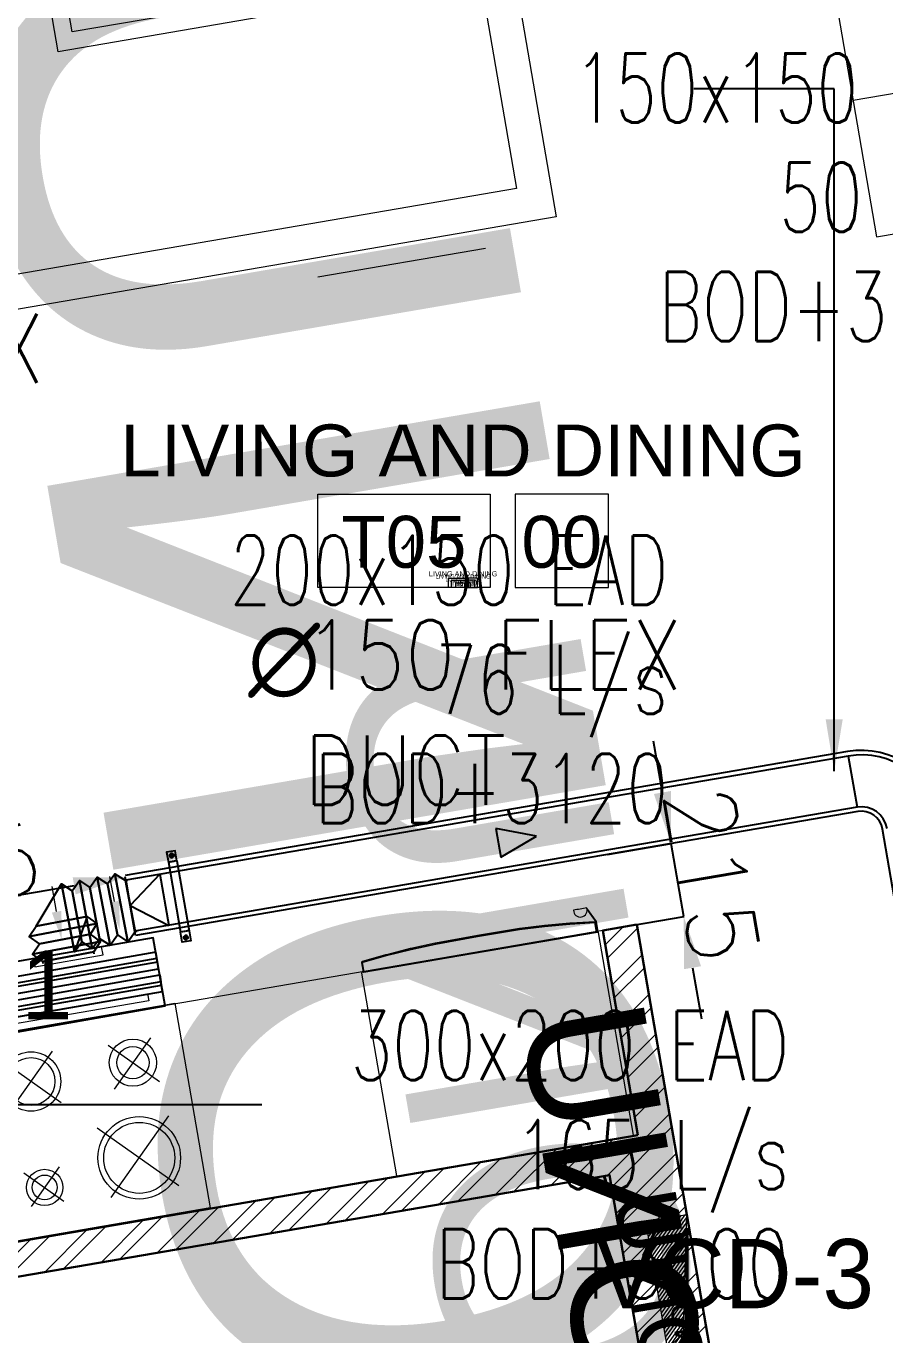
# Model space of a CAD drawing. Header units: millimetres. Extents: x -9226 to 166212, y -13 to 97274.
# Drawn here: x 20871 to 23351, y 23976 to 27758 of the extents above; entities that cross this region are included whole.
import ezdxf
from ezdxf.enums import TextEntityAlignment as Align

# ---------------------------------------------------------------- set-up
doc = ezdxf.new("R2010")
doc.units = ezdxf.units.MM
doc.linetypes.add('23491-GN-XR-PLOT LIMIT$0$DASHED', pattern=[0.75, 0.5, -0.25])
doc.linetypes.add('HIDDEN', pattern=[9.525, 6.35, -3.175])
doc.layers.get('0').update_dxf_attribs({"color": 8})
doc.layers.get('Defpoints').update_dxf_attribs({"color": 8})
for name, color, linetype in [('-EAD', 30, 'Continuous'), ('-TEXT', 7, 'Continuous'), ('0-AC TEXT', 7, 'Continuous'), ('1.INS', 8, 'Continuous'), ('1.support 2', 7, 'Continuous'), ('23491-GN-XR-PLOT LIMIT$0$ARCADE', 8, 'Continuous'), ('23491-GN-XR-PLOT LIMIT$0$PODIUM', 8, 'Continuous'), ('23491-GN-XR-PLOT LIMIT$0$RETAIL', 8, 'Continuous'), ('23491-XR-AR-2ND FLOOR PLAN$0$23491-XR-AR-2ND FLOOR PLAN$0$23491-XR-AR-TYP-FLOOR$0$A-ELC-DP', 8, 'Continuous'), ('23491-XR-AR-2ND FLOOR PLAN$0$23491-XR-AR-2ND FLOOR PLAN$0$23491-XR-AR-TYP-FLOOR$0$A-ELC-DP @ 100', 8, 'Continuous'), ('23491-XR-AR-2ND FLOOR PLAN$0$23491-XR-AR-2ND FLOOR PLAN$0$23491-XR-AR-TYP-FLOOR$0$A-ELC-DP @ 1000', 8, 'Continuous'), ('23491-XR-AR-2ND FLOOR PLAN$0$23491-XR-AR-2ND FLOOR PLAN$0$23491-XR-AR-TYP-FLOOR$0$A-ELC-DP @ 2000', 8, 'Continuous'), ('23491-XR-AR-2ND FLOOR PLAN$0$23491-XR-AR-2ND FLOOR PLAN$0$23491-XR-AR-TYP-FLOOR$0$A-ELC-DP @ 250', 8, 'Continuous'), ('23491-XR-AR-2ND FLOOR PLAN$0$23491-XR-AR-2ND FLOOR PLAN$0$23491-XR-AR-TYP-FLOOR$0$A-ELC-DP @ 500', 8, 'Continuous'), ('EAD', 30, 'Continuous'), ('ETA-AC-SUPPORT', 25, 'Continuous'), ('HVAC-VOL-SPD-S01-M-01-0400 R-01$0$HVAC-VOL-SPD-S01-M-01-0400 R-01$0$000-VL-M-SAD ATD', 3, 'Continuous'), ('HVAC-VOL-SPD-S01-M-01-0400 R-01$0$HVAC-VOL-SPD-S01-M-01-0400 R-01$0$SLOTTED DIFFUSER', 171, 'Continuous'), ('VCD SHE', 7, 'Continuous')]:
    doc.layers.add(name, color=color, linetype=linetype)
for name, color, linetype, lineweight in [('1.XREF', 8, 'Continuous', 9), ('23491-XR-AR-2ND FLOOR PLAN$0$23491-XR-AR-2ND FLOOR PLAN$0$23491-XR-AR-TYP-FLOOR$0$A-EQUP-KITN-PLAN', 8, 'Continuous', 9), ('23491-XR-AR-2ND FLOOR PLAN$0$23491-XR-AR-2ND FLOOR PLAN$0$23491-XR-AR-TYP-FLOOR$0$A-FURN-FREE-PLAN', 8, 'Continuous', 5), ('23491-XR-AR-2ND FLOOR PLAN$0$23491-XR-AR-2ND FLOOR PLAN$0$23491-XR-AR-TYP-FLOOR$0$A-Glaz-Sill', 8, 'Continuous', 5), ('23491-XR-AR-2ND FLOOR PLAN$0$23491-XR-AR-2ND FLOOR PLAN$0$23491-XR-AR-TYP-FLOOR$0$A-WALL-PATT', 8, 'Continuous', 5), ('23491-XR-AR-2ND FLOOR PLAN$0$23491-XR-AR-2ND FLOOR PLAN$0$A-WALL', 8, 'Continuous', 30), ('23491-XR-AR-2ND FLOOR PLAN$0$23491-XR-AR-TYP FLOOR 3RD TO 18TH$0$A-FLOR-IDEN', 8, 'Continuous', 9), ('23491-XR-AR-2ND FLOOR PLAN$0$23491-XR-AR-TYP FLOOR 3RD TO 18TH$0$A-FLOR-IDEN @ 10', 8, 'Continuous', 9), ('23491-XR-AR-2ND FLOOR PLAN$0$23491-XR-AR-TYP FLOOR 3RD TO 18TH$0$A-FLOR-IDEN @ 100', 8, 'Continuous', 9), ('23491-XR-AR-2ND FLOOR PLAN$0$23491-XR-AR-TYP FLOOR 3RD TO 18TH$0$A-FLOR-IDEN @ 5', 8, 'Continuous', 9), ('23491-XR-AR-2ND FLOOR PLAN$0$23491-XR-AR-TYP FLOOR 3RD TO 18TH$0$A-FLOR-IDEN @ 8', 8, 'Continuous', 9), ('23491-XR-AR-2ND FLOOR PLAN$0$A-ANNO-DIMS', 8, 'Continuous', 5), ('23491-XR-AR-2ND FLOOR PLAN$0$A-WALL-CAVI', 8, 'Continuous', 15), ('A-ANNO-DIMS', 8, 'Continuous', 9), ('DLI', 7, 'Continuous', 5), ('HVAC-VOL-SPD-S01-M-01-0400 R-01$0$HVAC-VOL-SPD-S01-M-01-0400 R-01$0$000-VL-M-FLEXIBLE', 251, 'Continuous', 15), ('HVAC-VOL-SPD-S01-M-01-0400 R-01$0$HVAC-VOL-SPD-S01-M-01-0400 R-01$0$000-VL-M-RAD ATD', 150, 'Continuous', 20)]:
    doc.layers.add(name, color=color, linetype=linetype, lineweight=lineweight)
doc.styles.add('23491-XR-AR-2ND FLOOR PLAN$0$23491-XR-AR-2ND FLOOR PLAN$0$23491-XR-AR-TYP-FLOOR$0$SDC-TEXT-ARB', font='sdc-arb.shx')
doc.styles.add('23491-XR-AR-2ND FLOOR PLAN$0$23491-XR-AR-2ND FLOOR PLAN$0$SDC-TEXT_4_2', font='arial.ttf')
doc.styles.add('JSE', font='romans.shx', dxfattribs={"width": 0.85})
doc.styles.add('ROMANS', font='isocp.shx', dxfattribs={"width": 0.8})
doc.styles.add('ROMANS100', font='romans.shx', dxfattribs={"width": 0.7, "height": 100})
doc.styles.add('SDC-TEXT-ARB', font='sdc-arb.shx', dxfattribs={"height": 0.5})
doc.styles.get("Standard").update_dxf_attribs({"font": 'romans.shx', "height": 200})
doc.dimstyles.new('ISO-25', dxfattribs={"dimtxt": 200, "dimasz": 150, "dimexe": 1.25, "dimexo": 0.625, "dimgap": 1, "dimtad": 1, "dimtoh": 1, "dimdec": 0, "dimrnd": 5, "dimtxsty": 'Standard', "dimcen": 2.5, "dimclrd": 256, "dimclre": 256, "dimclrt": 7, "dimadec": 0, "dimazin": 0, "dimtfac": 1, "dimtdec": 0, "dimtix": 1, "dimtmove": 2, "dimatfit": 3, "dimfxl": 1, "dimarcsym": 1})
doc.dimstyles.new('JSE', dxfattribs={"dimtxt": 50, "dimasz": 150, "dimexe": 0.18, "dimexo": 0.0625, "dimgap": 50, "dimtad": 0, "dimdec": 0, "dimrnd": 5, "dimzin": 0, "dimdsep": 46, "dimtxsty": 'ROMANS', "dimcen": 0.09, "dimclrd": 7, "dimclre": 7, "dimclrt": 7, "dimadec": 0, "dimazin": 0, "dimtfac": 1, "dimtdec": 0, "dimtofl": 0, "dimtmove": 0, "dimatfit": 3, "dimfxl": 1, "dimtolj": 1, "dimtzin": 0, "dimarcsym": 1})

# ---------------------------------------------------------------- blocks, each defined once
blk = doc.blocks.new('23491-GN-XR-PLOT LIMIT')
at = {"layer": '23491-GN-XR-PLOT LIMIT$0$ARCADE', "color": 8}
blk.add_lwpolyline([(48271.7, 23525.6, 0.000496), (5000, 16088.4), (5000, 11014.2, -0.000526), (50902.2, 18902.5), (55000, 23715.1), (55000, 82243.6), (50763.6, 86480), (9264.6, 86480), (5000, 82215.4), (5000, 81480), (48692.6, 81480), (50500, 80172.6), (50500, 25555.4)], format="xyb", close=True, dxfattribs=at)
at = {"layer": '23491-GN-XR-PLOT LIMIT$0$PODIUM', "color": 8, "linetype": '23491-GN-XR-PLOT LIMIT$0$DASHED', "ltscale": 15, "flags": 128}
blk.add_lwpolyline([(5000, 82215.4), (5000, 11014.2, -0.000526), (50902.2, 18902.5), (55000, 23715.1), (55000, 82243.6), (50763.6, 86480), (9264.6, 86480)], format="xyb", close=True, dxfattribs=at)
blk.add_lwpolyline([(5000, 82215.4), (5000, 11014.2, -0.000526), (50902.2, 18902.5), (55000, 23715.1), (55000, 82243.6), (50763.6, 86480), (9264.6, 86480)], format="xyb", close=True, dxfattribs=at)
at = {"layer": '23491-GN-XR-PLOT LIMIT$0$RETAIL', "color": 8}
blk.add_lwpolyline([(48271.7, 23525.6), (50500, 25555.4), (50500, 80172.6), (48692.6, 81480), (5000, 81480), (5000, 71480), (40000, 71480), (40000, 32256.2, 0.000401), (5000, 26236.7), (5000, 16088.4, -0.000496)], format="xyb", close=True, dxfattribs=at)
blk = doc.blocks.new('23491-XR-AR-2ND FLOOR PLAN$0$23491-XR-AR-2ND FLOOR PLAN$0$23491-XR-AR-TYP-FLOOR$0$A$C8f4ac25b')
at = {"color": 8, "linetype": 'Continuous', "lineweight": 0}
for p, q in [((2.6166, -0.0004), (0.2119, 0)), ((0.7402, -0.0815), (0.2119, -0.0817)), ((2.6144, -0.0821), (0.7402, -0.0815)), ((0.7522, -0.0815), (0.7525, -1.6066)), ((1.3522, -0.082), (1.3525, -0.7679)), ((1.3522, -0.082), (1.3525, -0.7679)), ((2.0185, -0.0833), (2.0188, -0.7692)), ((2.0185, -0.0833), (2.0188, -0.7692)), ((2.0185, -0.0833), (2.0188, -0.7692)), ((2.0185, -0.0833), (2.0188, -0.7692)), ((2.0185, -0.0849), (2.0188, -0.7708)), ((2.0185, -0.0849), (2.0188, -0.7708)), ((2.0185, -0.0849), (2.0188, -0.7708)), ((2.0185, -0.0849), (2.0188, -0.7708)), ((2.6685, -0.1349), (2.6688, -0.7688)), ((2.7491, -0.741), (2.7488, -0.1335)), ((0.7522, -0.1835), (2.6686, -0.1827)), ((0.0001, -1.3462), (0, -0.2135)), ((0.0804, -1.3462), (0.0803, -0.2134)), ((0.2557, -0.8022), (0.792, -0.802)), ((1.3189, -0.8017), (0.792, -0.802)), ((1.9927, -0.8022), (1.3863, -0.8017)), ((1.985, -0.8031), (1.985, -0.8031)), ((1.985, -0.8031), (1.985, -0.8031)), ((2.0527, -0.803), (2.635, -0.8026)), ((0.0332, -1.6069), (0.0331, -1.3857)), ((0.6209, -1.7383), (0.1649, -1.7385))]:
    blk.add_line(p, q, dxfattribs=at)
at = {"color": 8, "lineweight": 0}
for p, q in [((0.0862, -1.2874), (0.0863, -0.4758)), ((0.2202, -1.2874), (0.2204, -0.4758)), ((0.2554, -1.2528), (0.2556, -0.5123))]:
    blk.add_line(p, q, dxfattribs=at)
at = {"color": 8, "lineweight": 0, "ltscale": 0.1, "elevation": 0}
for points in [[(0.2276, -1.7385), (0.2276, -2.4902), (2.916, -2.4905), (2.9163, -0.6295)], [(2.9154, -0.6295), (2.749, -0.6295)], [(0.3276, -1.7384), (0.3276, -2.3902), (2.8159, -2.3906), (2.8165, -0.7295)], [(2.8154, -0.7295), (2.7491, -0.7295)]]:
    blk.add_lwpolyline(points, dxfattribs=at)
for points in [[(2.2029, -1.1527), (1.0746, -1.1527), (1.0747, -1.8138), (2.203, -1.8138)], [(2.153, -1.2028), (1.1247, -1.2027), (1.1247, -1.7637), (2.153, -1.7638)]]:
    blk.add_lwpolyline(points, close=True, dxfattribs=at)
at = {"color": 8, "linetype": 'Continuous', "lineweight": 0}
for centre, radius, start, end in [((0.2143, -0.2143), 0.2143, 90.7685, 179.7263), ((2.6167, -0.1326), 0.1322, 359.4878, 91.3444), ((0.212, -0.2133), 0.1316, 90.0316, 180.0316), ((2.6166, -0.134), 0.0519, 359.0064, 92.5072), ((2.7089, -0.7411), 0.0402, 180.0311, 0.0316), ((1.3186, -0.7679), 0.0339, 270.0316, 0.0316), ((1.3863, -0.7678), 0.0339, 180.0316, 270.0316), ((1.985, -0.7692), 0.0339, 270.0316, 0.0316), ((1.985, -0.7692), 0.0339, 270.0316, 0.0316), ((2.0527, -0.7692), 0.0339, 180.0316, 270.0316), ((2.0527, -0.7692), 0.0339, 180.0316, 270.0316), ((2.635, -0.7688), 0.0339, 270.0316, 0.0316), ((0.0403, -1.3462), 0.0402, 180.0316, 0.0316), ((0.1648, -1.6068), 0.1316, 180.0316, 270.0316), ((0.6208, -1.6067), 0.1316, 270.0316, 0.0316)]:
    blk.add_arc(centre, radius, start, end, dxfattribs=at)
at = {"color": 8, "lineweight": 0}
for centre, radius, start, end in [((0.1534, -0.4758), 0.067, 0.0316, 180.0316), ((0.1541, -0.5123), 0.1016, 0.0316, 75.674), ((0.1539, -1.2529), 0.1016, 270.0316, 0.0316), ((0.1532, -1.2874), 0.067, 180.0316, 0.0316)]:
    blk.add_arc(centre, radius, start, end, dxfattribs=at)
blk = doc.blocks.new('23491-XR-AR-2ND FLOOR PLAN$0$23491-XR-AR-2ND FLOOR PLAN$0$23491-XR-AR-TYP-FLOOR$0$TV')
at = {"color": 8}
for p, q in [((0.0731, 0.5064), (0.0731, -0.5064)), ((0.1075, 0.5168), (0.0835, 0.5168)), ((0.1179, -0.5064), (0.1179, 0.5064)), ((0.1075, -0.5168), (0.0835, -0.5168))]:
    blk.add_line(p, q, dxfattribs=at)
for points in [[(0.0731, 0.125), (0.049, 0.125, 0.414214), (0.019, 0.095), (0.019, -0.095, 0.414214), (0.049, -0.125), (0.0731, -0.125)], [(0.1142, -0.125, 0.414214), (0.1442, -0.095), (0.1442, 0.095, 0.414214), (0.1142, 0.125)]]:
    blk.add_lwpolyline(points, format="xyb", dxfattribs=at)
for centre, start, end in [((0.0835, 0.5064), 89.9999, 179.9999), ((0.1075, 0.5064), 0.0001, 90.0001), ((0.0835, -0.5064), 180.0001, 270.0001), ((0.1075, -0.5064), 269.9999, 359.9999)]:
    blk.add_arc(centre, 0.0104, start, end, dxfattribs=at)
blk = doc.blocks.new('23491-XR-AR-2ND FLOOR PLAN$0$23491-XR-AR-2ND FLOOR PLAN$0$23491-XR-AR-TYP-FLOOR$0$TV&stand')
at = {"color": 8}
for p, q in [((0, 0.6), (-0.3, 0.6)), ((0, 0.6), (-0.3, 0.6)), ((0, -0.6), (-0.3, -0.6))]:
    blk.add_line(p, q, dxfattribs=at)
blk.add_lwpolyline([(-0.3, -1), (0, -1), (0, 1), (-0.3, 1)], close=True, dxfattribs=at)
at = {"color": 8, "rotation": 180}
blk.add_blockref('23491-XR-AR-2ND FLOOR PLAN$0$23491-XR-AR-2ND FLOOR PLAN$0$23491-XR-AR-TYP-FLOOR$0$TV', (0, 0), dxfattribs=at)
blk = doc.blocks.new('*U531')
at = {"color": 8, "linetype": 'ByBlock'}
for points in [[(1.3, 0), (-7, 0), (-7, 4.5), (1.3, 4.5)], [(2.5, 0), (7, 0), (7, 4.5), (2.5, 4.5)]]:
    blk.add_lwpolyline(points, close=True, dxfattribs=at)
at = {"color": 8, "linetype": 'ByBlock', "style": '23491-XR-AR-2ND FLOOR PLAN$0$23491-XR-AR-2ND FLOOR PLAN$0$SDC-TEXT_4_2'}
for tag, p in [('ROOM-NAME-2', (0, 9.95)), ('ROOM-NAME-1', (0, 6.6)), ('ROOM-NO.', (-2.85, 2.2)), ('ROOM-FINISH', (4.75, 2.2))]:
    blk.add_attdef(tag, text='', height=2.5, dxfattribs=at).set_placement(p, align=Align.MIDDLE_CENTER)
blk = doc.blocks.new('*U838')
at = {"layer": '23491-XR-AR-2ND FLOOR PLAN$0$23491-XR-AR-TYP FLOOR 3RD TO 18TH$0$A-FLOR-IDEN @ 10', "color": 8}
ref = blk.add_blockref('*U531', (22132.7, 26135.7), dxfattribs=dict(at, xscale=5.999999999999999, yscale=5.999999999999999, zscale=5.999999999999999))
ref.add_attrib('ROOM-NO.', 'T05', dxfattribs={"layer": '0', "color": 0, "linetype": 'ByBlock', "height": 15, "style": '23491-XR-AR-2ND FLOOR PLAN$0$23491-XR-AR-2ND FLOOR PLAN$0$SDC-TEXT_4_2'}).set_placement((22115.6, 26148.9), align=Align.MIDDLE_CENTER)
ref.add_attrib('ROOM-FINISH', '00', dxfattribs={"layer": '0', "color": 0, "linetype": 'ByBlock', "height": 15, "style": '23491-XR-AR-2ND FLOOR PLAN$0$23491-XR-AR-2ND FLOOR PLAN$0$SDC-TEXT_4_2'}).set_placement((22161.2, 26148.9), align=Align.MIDDLE_CENTER)
ref.add_attrib('ROOM-NAME-1', 'LIVING AND DINING', dxfattribs={"layer": '0', "color": 0, "linetype": 'ByBlock', "height": 15, "style": '23491-XR-AR-2ND FLOOR PLAN$0$23491-XR-AR-2ND FLOOR PLAN$0$SDC-TEXT_4_2'}).set_placement((22132.7, 26175.3), align=Align.MIDDLE_CENTER)
at = {"layer": '23491-XR-AR-2ND FLOOR PLAN$0$23491-XR-AR-TYP FLOOR 3RD TO 18TH$0$A-FLOR-IDEN @ 100', "color": 8}
ref = blk.add_blockref('*U531', (22132.7, 26135.7), dxfattribs=dict(at, xscale=60, yscale=60, zscale=60))
ref.add_attrib('ROOM-NO.', 'T05', dxfattribs={"layer": '0', "color": 0, "linetype": 'ByBlock', "height": 150, "style": '23491-XR-AR-2ND FLOOR PLAN$0$23491-XR-AR-2ND FLOOR PLAN$0$SDC-TEXT_4_2'}).set_placement((21961.7, 26267.7), align=Align.MIDDLE_CENTER)
ref.add_attrib('ROOM-FINISH', '00', dxfattribs={"layer": '0', "color": 0, "linetype": 'ByBlock', "height": 150, "style": '23491-XR-AR-2ND FLOOR PLAN$0$23491-XR-AR-2ND FLOOR PLAN$0$SDC-TEXT_4_2'}).set_placement((22417.7, 26267.7), align=Align.MIDDLE_CENTER)
ref.add_attrib('ROOM-NAME-1', 'LIVING AND DINING', dxfattribs={"layer": '0', "color": 0, "linetype": 'ByBlock', "height": 150, "style": '23491-XR-AR-2ND FLOOR PLAN$0$23491-XR-AR-2ND FLOOR PLAN$0$SDC-TEXT_4_2'}).set_placement((22132.7, 26531.7), align=Align.MIDDLE_CENTER)
at = {"layer": '23491-XR-AR-2ND FLOOR PLAN$0$23491-XR-AR-TYP FLOOR 3RD TO 18TH$0$A-FLOR-IDEN @ 5', "color": 8}
ref = blk.add_blockref('*U531', (22132.7, 26135.7), dxfattribs=dict(at, xscale=3, yscale=3, zscale=3))
ref.add_attrib('ROOM-NO.', 'T05', dxfattribs={"layer": '0', "color": 0, "linetype": 'ByBlock', "height": 7.5, "style": '23491-XR-AR-2ND FLOOR PLAN$0$23491-XR-AR-2ND FLOOR PLAN$0$SDC-TEXT_4_2'}).set_placement((22124.1, 26142.3), align=Align.MIDDLE_CENTER)
ref.add_attrib('ROOM-FINISH', '00', dxfattribs={"layer": '0', "color": 0, "linetype": 'ByBlock', "height": 7.5, "style": '23491-XR-AR-2ND FLOOR PLAN$0$23491-XR-AR-2ND FLOOR PLAN$0$SDC-TEXT_4_2'}).set_placement((22146.9, 26142.3), align=Align.MIDDLE_CENTER)
ref.add_attrib('ROOM-NAME-1', 'LIVING AND DINING', dxfattribs={"layer": '0', "color": 0, "linetype": 'ByBlock', "height": 7.5, "style": '23491-XR-AR-2ND FLOOR PLAN$0$23491-XR-AR-2ND FLOOR PLAN$0$SDC-TEXT_4_2'}).set_placement((22132.7, 26155.5), align=Align.MIDDLE_CENTER)
at = {"layer": '23491-XR-AR-2ND FLOOR PLAN$0$23491-XR-AR-TYP FLOOR 3RD TO 18TH$0$A-FLOR-IDEN @ 8', "color": 8}
ref = blk.add_blockref('*U531', (22132.7, 26135.7), dxfattribs=dict(at, xscale=4.8, yscale=4.8, zscale=4.8))
ref.add_attrib('ROOM-NO.', 'T05', dxfattribs={"layer": '0', "color": 0, "linetype": 'ByBlock', "height": 12, "style": '23491-XR-AR-2ND FLOOR PLAN$0$23491-XR-AR-2ND FLOOR PLAN$0$SDC-TEXT_4_2'}).set_placement((22119, 26146.2), align=Align.MIDDLE_CENTER)
ref.add_attrib('ROOM-FINISH', '00', dxfattribs={"layer": '0', "color": 0, "linetype": 'ByBlock', "height": 12, "style": '23491-XR-AR-2ND FLOOR PLAN$0$23491-XR-AR-2ND FLOOR PLAN$0$SDC-TEXT_4_2'}).set_placement((22155.5, 26146.2), align=Align.MIDDLE_CENTER)
ref.add_attrib('ROOM-NAME-1', 'LIVING AND DINING', dxfattribs={"layer": '0', "color": 0, "linetype": 'ByBlock', "height": 12, "style": '23491-XR-AR-2ND FLOOR PLAN$0$23491-XR-AR-2ND FLOOR PLAN$0$SDC-TEXT_4_2'}).set_placement((22132.7, 26167.4), align=Align.MIDDLE_CENTER)
blk = doc.blocks.new('23491-XR-AR-2ND FLOOR PLAN$0$23491-XR-AR-2ND FLOOR PLAN$0$23491-XR-AR-TYP-FLOOR$0$Zone-6_30May22$0$TYP$0$2B+G+19+R Typical Floor$0$A$C07E35695')
at = {"color": 8}
for p, q in [((-0.6, 0.6), (0, 0.6)), ((-0.6, 0), (-0.6, 0.6)), ((0, 0.6), (0, 0)), ((-0.3722, 0.3722), (-0.5238, 0.5238)), ((-0.5231, 0.3722), (-0.3715, 0.5238)), ((-0.0868, 0.5132), (-0.2148, 0.3852)), ((-0.2102, 0.5132), (-0.0822, 0.3852)), ((-0.0781, 0.0781), (-0.2823, 0.2823)), ((-0.2762, 0.0781), (-0.072, 0.2823)), ((-0.5127, 0.1908), (-0.4129, 0.0911)), ((-0.4092, 0.1908), (-0.5089, 0.0911)), ((0, 0), (-0.6, 0))]:
    blk.add_line(p, q, dxfattribs=at)
for points in [[(-0.0731, 0.64), (-0.0731, 0.62), (-0.5269, 0.62), (-0.5269, 0.64)], [(-0.6, 0.6), (0, 0.6), (0, 0), (-0.6, 0)]]:
    blk.add_lwpolyline(points, close=True, dxfattribs=at)
for centre, radius in [((-0.4477, 0.4477), 0.0859), ((-0.4477, 0.4477), 0.0692), ((-0.1485, 0.4515), 0.0682), ((-0.1485, 0.4515), 0.0466), ((-0.1771, 0.1771), 0.1193), ((-0.1771, 0.1771), 0.1026), ((-0.4609, 0.1391), 0.0525), ((-0.4609, 0.1391), 0.0358)]:
    blk.add_circle(centre, radius, dxfattribs=at)
blk = doc.blocks.new('23491-XR-AR-2ND FLOOR PLAN$0$23491-XR-AR-2ND FLOOR PLAN$0$23491-XR-AR-TYP-FLOOR$0$Zone-6_30May22$0$A$C46154010')
at = {"color": 8}
for p, q in [((-0.1229, 0.6457), (-0.195, 0.6423)), ((-0.1221, 0.6458), (-0.1229, 0.6457)), ((0.001, 0.6469), (-0.1221, 0.6458)), ((-0.1221, 0.6428), (0.0009, 0.6439)), ((0.0009, 0.6439), (-0.1221, 0.6428)), ((0.0009, 0.6439), (0.1239, 0.6428)), ((0.1239, 0.6428), (0.0009, 0.6439)), ((0.1239, 0.6458), (0.001, 0.6469)), ((0.125, 0.6457), (0.1239, 0.6458)), ((0.1969, 0.6423), (0.125, 0.6457)), ((0.2868, 0.6717), (0.2865, 0.6673)), ((0.2865, 0.6673), (0.2872, 0.6632)), ((0.2965, 0.6717), (0.2868, 0.6717)), ((0.2872, 0.6632), (0.2888, 0.6592)), ((0.2888, 0.6592), (0.2911, 0.6557)), ((0.2911, 0.6557), (0.2942, 0.6528)), ((0.2942, 0.6528), (0.2979, 0.6505)), ((0.3013, 0.6717), (0.2965, 0.6717)), ((0.2979, 0.6505), (0.302, 0.6491)), ((0.3062, 0.6717), (0.3013, 0.6717)), ((0.302, 0.6491), (0.3062, 0.6487)), ((0.3159, 0.6717), (0.3062, 0.6717)), ((0.3062, 0.6487), (0.3104, 0.6491)), ((0.3104, 0.6491), (0.3145, 0.6505)), ((0.3145, 0.6505), (0.3182, 0.6528)), ((0.3208, 0.6717), (0.3159, 0.6717)), ((0.3182, 0.6528), (0.3213, 0.6557)), ((0.3256, 0.6717), (0.3208, 0.6717)), ((0.3213, 0.6557), (0.3236, 0.6592)), ((0.3236, 0.6592), (0.3252, 0.6632)), ((0.3252, 0.6632), (0.3258, 0.6662)), ((0.3258, 0.6707), (0.3256, 0.6717)), ((0.3465, 0.6283), (0.3258, 0.6707)), ((0.3258, 0.6707), (0.3258, 0.6662)), ((0.3258, 0.6662), (0.3258, 0.6707)), ((0.3258, 0.6662), (0.3445, 0.6278)), ((-0.3425, 0.6267), (-0.3426, 0.6256)), ((-0.3426, 0.6256), (-0.3426, 0.5977)), ((-0.3419, 0.6276), (-0.3425, 0.6267)), ((-0.341, 0.6283), (-0.3419, 0.6276)), ((-0.34, 0.6286), (-0.341, 0.6283)), ((-0.3401, 0.6262), (-0.2677, 0.634)), ((-0.2677, 0.634), (-0.3401, 0.6262)), ((-0.3401, 0.5982), (-0.3401, 0.6262)), ((-0.3401, 0.6262), (-0.3401, 0.5982)), ((-0.2704, 0.6363), (-0.34, 0.6286)), ((-0.2677, 0.6366), (-0.2704, 0.6363)), ((-0.1968, 0.6422), (-0.2677, 0.6366)), ((-0.2677, 0.634), (-0.195, 0.6395)), ((-0.195, 0.6395), (-0.2677, 0.634)), ((-0.195, 0.6423), (-0.1968, 0.6422)), ((-0.195, 0.6395), (-0.1221, 0.6428)), ((-0.1221, 0.6428), (-0.195, 0.6395)), ((0.1239, 0.6428), (0.1967, 0.6395)), ((0.1967, 0.6395), (0.1239, 0.6428)), ((0.1967, 0.6395), (0.2694, 0.634)), ((0.2694, 0.634), (0.1967, 0.6395)), ((0.2695, 0.6366), (0.1969, 0.6423)), ((0.2694, 0.634), (0.3417, 0.6263)), ((0.3417, 0.6263), (0.2694, 0.634)), ((0.2724, 0.6363), (0.2695, 0.6366)), ((0.3419, 0.6286), (0.2724, 0.6363)), ((0.3417, 0.6263), (0.3417, 0.5982)), ((0.3417, 0.5982), (0.3417, 0.6263)), ((0.3429, 0.6283), (0.3419, 0.6286)), ((0.3438, 0.6276), (0.3429, 0.6283)), ((0.3443, 0.6267), (0.3438, 0.6276)), ((0.3445, 0.6256), (0.3443, 0.6267)), ((0.3445, 0.6278), (0.3445, 0.5979)), ((0.3445, 0.5977), (0.3445, 0.6256)), ((0.3464, 0.5979), (0.3465, 0.6283)), ((-0.346, 0.5977), (-0.3475, 0.5962)), ((-0.3475, 0.5962), (-0.3475, 0.0015)), ((0.346, 0.5977), (-0.346, 0.5977)), ((-0.3426, 0.5977), (0.3445, 0.5977)), ((0.3417, 0.5982), (-0.3401, 0.5982)), ((-0.3401, 0.5982), (0.3417, 0.5982)), ((0.3445, 0.5979), (0.3464, 0.5979)), ((0.3475, 0.5962), (0.346, 0.5977)), ((0.3475, 0.0015), (0.3475, 0.5962)), ((-0.3475, 0.0015), (-0.346, 0)), ((-0.346, 0), (0.346, 0)), ((0.346, 0), (0.3475, 0.0015))]:
    blk.add_line(p, q, dxfattribs=at)
blk = doc.blocks.new('*U723')
at = {"layer": '23491-XR-AR-2ND FLOOR PLAN$0$23491-XR-AR-2ND FLOOR PLAN$0$23491-XR-AR-TYP-FLOOR$0$A-ELC-DP @ 100', "color": 8, "lineweight": 25, "insert": (129.2, 99.7), "char_height": 72.149, "attachment_point": 1, "style": '23491-XR-AR-2ND FLOOR PLAN$0$23491-XR-AR-2ND FLOOR PLAN$0$23491-XR-AR-TYP-FLOOR$0$SDC-TEXT-ARB'}
blk.add_mtext_dynamic_manual_height_columns('{\\fArial|b0|i0|c0|p34;ONU}', width=72.149, gutter_width=360.7, heights=[0], dxfattribs=at)
at = {"layer": '23491-XR-AR-2ND FLOOR PLAN$0$23491-XR-AR-2ND FLOOR PLAN$0$23491-XR-AR-TYP-FLOOR$0$A-ELC-DP @ 1000', "color": 8, "lineweight": 25, "insert": (129.2, 99.7), "char_height": 721.494, "attachment_point": 1, "style": '23491-XR-AR-2ND FLOOR PLAN$0$23491-XR-AR-2ND FLOOR PLAN$0$23491-XR-AR-TYP-FLOOR$0$SDC-TEXT-ARB'}
blk.add_mtext_dynamic_manual_height_columns('{\\fArial|b0|i0|c0|p34;ONU}', width=721.494, gutter_width=3607.5, heights=[0], dxfattribs=at)
at = {"layer": '23491-XR-AR-2ND FLOOR PLAN$0$23491-XR-AR-2ND FLOOR PLAN$0$23491-XR-AR-TYP-FLOOR$0$A-ELC-DP @ 2000', "color": 8, "lineweight": 25, "insert": (129.2, 99.7), "char_height": 1442.988, "attachment_point": 1, "style": '23491-XR-AR-2ND FLOOR PLAN$0$23491-XR-AR-2ND FLOOR PLAN$0$23491-XR-AR-TYP-FLOOR$0$SDC-TEXT-ARB'}
blk.add_mtext_dynamic_manual_height_columns('{\\fArial|b0|i0|c0|p34;ONU}', width=1442.988, gutter_width=7214.9, heights=[0], dxfattribs=at)
at = {"layer": '23491-XR-AR-2ND FLOOR PLAN$0$23491-XR-AR-2ND FLOOR PLAN$0$23491-XR-AR-TYP-FLOOR$0$A-ELC-DP @ 250', "color": 8, "lineweight": 25, "insert": (129.2, 99.7), "char_height": 180.374, "attachment_point": 1, "style": '23491-XR-AR-2ND FLOOR PLAN$0$23491-XR-AR-2ND FLOOR PLAN$0$23491-XR-AR-TYP-FLOOR$0$SDC-TEXT-ARB'}
blk.add_mtext_dynamic_manual_height_columns('{\\fArial|b0|i0|c0|p34;ONU}', width=180.374, gutter_width=901.9, heights=[0], dxfattribs=at)
at = {"layer": '23491-XR-AR-2ND FLOOR PLAN$0$23491-XR-AR-2ND FLOOR PLAN$0$23491-XR-AR-TYP-FLOOR$0$A-ELC-DP @ 500', "color": 8, "lineweight": 25, "insert": (129.2, 99.7), "char_height": 360.747, "attachment_point": 1, "style": '23491-XR-AR-2ND FLOOR PLAN$0$23491-XR-AR-2ND FLOOR PLAN$0$23491-XR-AR-TYP-FLOOR$0$SDC-TEXT-ARB'}
blk.add_mtext_dynamic_manual_height_columns('{\\fArial|b0|i0|c0|p34;ONU}', width=360.747, gutter_width=1803.7, heights=[0], dxfattribs=at)
blk = doc.blocks.new('23491-XR-AR-2ND FLOOR PLAN$0$23491-XR-AR-2ND FLOOR PLAN$0$23491-XR-AR-TYP-FLOOR$0$A$C81039be2')
h = blk.add_hatch()
h.set_pattern_fill('ANSI31', color=8, scale=66.494154, angle=-360, style=0)
h.set_pattern_definition([(45, (-6738.033, -3450.009), (-5.877308, 5.877308), [])])
h.paths.add_polyline_path([(600, 120), (0, 0), (600, 0)])
at = {"color": 8}
blk.add_line((0, 0), (600, 120), dxfattribs=at)
blk.add_lwpolyline([(0, 120), (0, 0), (600, 0), (600, 120)], close=True, dxfattribs=at)
at = {"layer": '23491-XR-AR-2ND FLOOR PLAN$0$23491-XR-AR-2ND FLOOR PLAN$0$23491-XR-AR-TYP-FLOOR$0$A-ELC-DP'}
blk.add_blockref('*U723', (0, 0), dxfattribs=at)
blk = doc.blocks.new('23491-XR-AR-2ND FLOOR PLAN')
at = {"layer": '23491-XR-AR-2ND FLOOR PLAN$0$23491-XR-AR-2ND FLOOR PLAN$0$23491-XR-AR-TYP-FLOOR$0$A-WALL-PATT'}
h = blk.add_hatch(dxfattribs=at)
h.set_pattern_fill('ANSI32', color=8, scale=10)
h.paths.add_polyline_path([(23049.3, 22747.4), (22852.2, 22713.5), (22928.5, 22269.3), (20237.9, 21807), (20275.4, 21588.9), (23281.3, 22105.4), (23243.9, 22323.5), (23125.6, 22303.2)])
h.paths.add_polyline_path([(22699.9, 23599.8), (22897, 23633.7), (22634.5, 25161.3), (22535.9, 25144.3), (22637.5, 24553), (20193.4, 24133), (19770, 26596.9), (20361.3, 26698.5), (20344.4, 26797.1), (19753, 26695.4), (19434.9, 28547), (19237.8, 28513.2), (20049.7, 23803.9), (20244.2, 23837.3), (20210.3, 24034.4), (22555.9, 24437.5)])
at = {"layer": '23491-XR-AR-2ND FLOOR PLAN$0$23491-XR-AR-2ND FLOOR PLAN$0$23491-XR-AR-TYP-FLOOR$0$A-EQUP-KITN-PLAN', "color": 8}
blk.add_line((22535.9, 25144.3), (20683.1, 24825.9), dxfattribs=at)
at = {"layer": '23491-XR-AR-2ND FLOOR PLAN$0$23491-XR-AR-2ND FLOOR PLAN$0$A-WALL', "color": 8}
for p, q in [((22535.9, 25144.3), (22634.5, 25161.3)), ((23125.6, 22303.2), (22634.5, 25161.3)), ((22637.5, 24553), (22535.9, 25144.3)), ((22637.5, 24553), (20686.1, 24217.7))]:
    blk.add_line(p, q, dxfattribs=at)
blk.add_lwpolyline([(22897, 23633.7), (22699.9, 23599.8), (22555.9, 24437.5), (20210.3, 24034.4)], dxfattribs=at)
at = {"layer": '23491-XR-AR-2ND FLOOR PLAN$0$A-ANNO-DIMS', "color": 8}
blk.add_line((22197.2, 27115.4), (21712.7, 27032.2), dxfattribs=at)
at = {"layer": '23491-XR-AR-2ND FLOOR PLAN$0$23491-XR-AR-2ND FLOOR PLAN$0$23491-XR-AR-TYP-FLOOR$0$A-EQUP-KITN-PLAN', "color": 8, "extrusion": (-5.85163e-15, -9.64912e-16, -1), "xscale": -1000.000000000001, "yscale": 1000.000000000001, "zscale": -1000.000000000001, "rotation": 350.2499933602999}
blk.add_blockref('23491-XR-AR-2ND FLOOR PLAN$0$23491-XR-AR-2ND FLOOR PLAN$0$23491-XR-AR-TYP-FLOOR$0$Zone-6_30May22$0$A$C46154010', (-22282.7, 24492.3), dxfattribs=at)
at = {"layer": '23491-XR-AR-2ND FLOOR PLAN$0$23491-XR-AR-2ND FLOOR PLAN$0$23491-XR-AR-TYP-FLOOR$0$A-EQUP-KITN-PLAN', "color": 8, "extrusion": (-5.85165e-15, -9.6493e-16, -1), "xscale": -1000.000000000001, "yscale": 1000.000000000001, "zscale": -1000.000000000001, "rotation": 350.250108386638}
blk.add_blockref('23491-XR-AR-2ND FLOOR PLAN$0$23491-XR-AR-2ND FLOOR PLAN$0$23491-XR-AR-TYP-FLOOR$0$Zone-6_30May22$0$TYP$0$2B+G+19+R Typical Floor$0$A$C07E35695', (-21401.8, 24342.5), dxfattribs=at)
at = {"layer": '23491-XR-AR-2ND FLOOR PLAN$0$23491-XR-AR-2ND FLOOR PLAN$0$23491-XR-AR-TYP-FLOOR$0$A-FURN-FREE-PLAN', "color": 8}
for name, p, xscale, yscale, zscale, rotation in [('23491-XR-AR-2ND FLOOR PLAN$0$23491-XR-AR-2ND FLOOR PLAN$0$23491-XR-AR-TYP-FLOOR$0$A$C8f4ac25b', (19453.6, 29659.5, 0), -1000.000000000001, 1000.000000000001, 1000.000000000001, 99.75021660084359), ('23491-XR-AR-2ND FLOOR PLAN$0$23491-XR-AR-2ND FLOOR PLAN$0$23491-XR-AR-TYP-FLOOR$0$TV&stand', (23453.4, 28185.2, 0), 999.999999999994, 999.999999999994, 999.999999999994, 9.750481749122349)]:
    blk.add_blockref(name, p, dxfattribs=dict(at, xscale=xscale, yscale=yscale, zscale=zscale, rotation=rotation))
at = {"layer": '23491-XR-AR-2ND FLOOR PLAN$0$23491-XR-AR-2ND FLOOR PLAN$0$23491-XR-AR-TYP-FLOOR$0$A-Glaz-Sill', "color": 8, "lineweight": 25, "xscale": -1, "rotation": 279.7502717208989}
blk.add_blockref('23491-XR-AR-2ND FLOOR PLAN$0$23491-XR-AR-2ND FLOOR PLAN$0$23491-XR-AR-TYP-FLOOR$0$A$C81039be2', (22761.8, 23711.9, 0), dxfattribs=at)
at = {"layer": '23491-XR-AR-2ND FLOOR PLAN$0$23491-XR-AR-TYP FLOOR 3RD TO 18TH$0$A-FLOR-IDEN'}
blk.add_blockref('*U838', (0, 0), dxfattribs=at)
at = {"layer": '23491-XR-AR-2ND FLOOR PLAN$0$A-WALL-CAVI', "color": 8}
blk.add_blockref('23491-GN-XR-PLOT LIMIT', (0, 0), dxfattribs=at)
blk = doc.blocks.new('XREF')
at = {"layer": 'A-ANNO-DIMS', "color": 8}
blk.add_blockref('23491-XR-AR-2ND FLOOR PLAN', (0, 0), dxfattribs=at)
blk = doc.blocks.new('HVAC-VOL-SPD-S01-M-01-0400 R-01$0$HVAC-VOL-SPD-S01-M-01-0400 R-01$0$A$C2F9C6816')
blk.add_hatch(color=256).paths.add_polyline_path([(-198.8, -78.6), (-398.8, -153.6), (-198.8, -228.6)])
for p, q in [((-198.8, -78.6), (-398.8, -153.6)), ((-198.8, -228.6), (-198.8, -78.6)), ((-398.8, -153.6), (-198.8, -228.6))]:
    blk.add_line(p, q)
blk = doc.blocks.new('t')
at = {"layer": 'ETA-AC-SUPPORT', "color": 7, "linetype": 'HIDDEN', "ltscale": 0.3, "extrusion": (2.40653e-07, 5.25136e-08, 1)}
for p, q in [((4429.3, -9484.4, 0), (4379.3, -9484.4, 0)), ((4392.9, -9513, 0), (4404.3, -9506.4, 0)), ((4392.9, -9526.2, 0), (4392.9, -9513, 0)), ((4415.8, -9513, 0), (4404.3, -9506.4, 0)), ((4415.8, -9526.2, 0), (4415.8, -9513, 0)), ((4392.9, -9526.2, 0), (4404.3, -9532.9, 0)), ((4415.8, -9526.2, 0), (4404.3, -9532.9, 0))]:
    blk.add_line(p, q, dxfattribs=at)
at = {"layer": 'ETA-AC-SUPPORT', "color": 7, "linetype": 'Continuous', "ltscale": 0.3, "extrusion": (2.40653e-07, 5.25136e-08, 1), "elevation": 0}
blk.add_lwpolyline([(4429.3, -9484.4), (4429.3, -9543.9), (4379.3, -9543.9), (4379.3, -9484.4)], dxfattribs=at)
at = {"layer": 'ETA-AC-SUPPORT', "color": 7, "linetype": 'HIDDEN', "ltscale": 0.3, "extrusion": (2.40653e-07, 5.25136e-08, 1)}
for radius in [11.5, 6]:
    blk.add_circle((4404.3, -9519.6, 0), radius, dxfattribs=at)
blk = doc.blocks.new('*U553')
at = {"layer": 'ETA-AC-SUPPORT', "color": 7, "linetype": 'Continuous', "ltscale": 0.3, "extrusion": (2.40653e-07, 5.25136e-08, 1)}
for p, q in [((4404.3, -9309.5, 0), (4404.3, -9514.1, 0)), ((4429.3, -9309.5, 0), (4429.3, -9514.1, 0))]:
    blk.add_line(p, q, dxfattribs=at)
at = {"color": 7, "linetype": 'Continuous', "xscale": -0.5, "yscale": 0.5, "zscale": 0.5, "rotation": 180}
blk.add_blockref('t', (2214.7, -14051.7, 0), dxfattribs=at)
at = {"color": 7, "linetype": 'Continuous', "xscale": 0.5, "yscale": 0.5, "zscale": 0.5}
blk.add_blockref('t', (2214.7, -4771.9, 0), dxfattribs=at)
blk = doc.blocks.new('*D424')
at = {"layer": 'Defpoints', "color": 0, "transparency": 16777216}
for p in [(21186.2, 25129.4, -5.7), (20026.5, 25104.3), (20055.5, 24935.1)]:
    blk.add_point(p, dxfattribs=at)
at = {"layer": 'VCD SHE', "lineweight": -2, "transparency": 16777216}
for p, q in [((21009.3, 25273.2), (20174.3, 25129.7)), ((21186.1, 25130), (21156.9, 25299.8)), ((20055.4, 24935.7), (20026.2, 25105.5))]:
    blk.add_line(p, q, dxfattribs=at)
at = {"layer": 'VCD SHE', "transparency": 16777216}
for points in [[(21005.1, 25297.8), (21013.6, 25248.5), (21157.2, 25298.6)], [(20170.1, 25154.3), (20178.5, 25105), (20026.5, 25104.3)]]:
    blk.add_solid(points, dxfattribs=at)
at = {"layer": 'VCD SHE', "color": 7, "transparency": 16777216, "insert": (20574.7, 25301), "char_height": 200, "attachment_point": 5, "rotation": 9.7503}
blk.add_mtext('1145', dxfattribs=at)
blk = doc.blocks.new('*D425')
at = {"layer": 'Defpoints', "color": 0, "transparency": 16777216}
for p in [(22733.8, 25395.3), (22549, 25363.5, -5), (22585.2, 25152.8)]:
    blk.add_point(p, dxfattribs=at)
at = {"layer": 'VCD SHE', "lineweight": -2, "transparency": 16777216}
for p, q in [((22708.4, 25543.1), (22683, 25691)), ((22549.6, 25363.6), (22735, 25395.5)), ((22770, 25184.6), (22733.8, 25395.3)), ((22585.8, 25152.9), (22771.2, 25184.8)), ((22795.4, 25036.7), (22820.8, 24888.9))]:
    blk.add_line(p, q, dxfattribs=at)
at = {"layer": 'VCD SHE', "transparency": 16777216}
for points in [[(22733, 25547.4), (22683.7, 25538.9), (22733.8, 25395.3)], [(22820, 25041), (22770.8, 25032.5), (22770, 25184.6)]]:
    blk.add_solid(points, dxfattribs=at)
at = {"layer": 'VCD SHE', "color": 7, "transparency": 16777216, "insert": (22851.4, 25307), "char_height": 200, "attachment_point": 5, "rotation": 279.7502}
blk.add_mtext('215', dxfattribs=at)
blk = doc.blocks.new('RGE')
at = {"layer": 'HVAC-VOL-SPD-S01-M-01-0400 R-01$0$HVAC-VOL-SPD-S01-M-01-0400 R-01$0$000-VL-M-FLEXIBLE', "color": 30, "linetype": 'ByBlock', "lineweight": -2, "extrusion": (1.67917e-07, -3.45697e-10, 1), "elevation": 0}
blk.add_lwpolyline([(233945.6, 241620), (233946, 241820), (233922.3, 241820), (233921.9, 241620)], close=True, dxfattribs=at)
at = {"layer": 'HVAC-VOL-SPD-S01-M-01-0400 R-01$0$HVAC-VOL-SPD-S01-M-01-0400 R-01$0$000-VL-M-RAD ATD', "color": 30, "extrusion": (-1.67917e-07, -3.45697e-10, 1)}
for p, q in [((234067.5, 241883.4, 0), (234140.4, 241883.6, 0)), ((234069, 241730.1, 0), (234141.9, 241730.2, 0)), ((234068.1, 241560.4, 0), (234141.1, 241560.5, 0))]:
    blk.add_line(p, q, dxfattribs=at)
for points in [[(234066.6, 241897.4, 0), (233983.1, 241883.3, 0), (234066.7, 241869.5, 0)], [(234068.1, 241744, 0), (233984.6, 241729.9, 0), (234068.1, 241716.2, 0)], [(234067.3, 241574.3, 0), (233983.8, 241560.2, 0), (234067.3, 241546.4, 0)]]:
    blk.add_solid(points, dxfattribs=at)
at = {"layer": 'HVAC-VOL-SPD-S01-M-01-0400 R-01$0$HVAC-VOL-SPD-S01-M-01-0400 R-01$0$000-VL-M-SAD ATD', "color": 30, "extrusion": (1.67917e-07, -3.45697e-10, 1), "elevation": 0}
blk.add_lwpolyline([(233746.8, 241969.5), (233744.6, 241469.5), (233944.6, 241469.1), (233946.8, 241969.1)], close=True, dxfattribs=at)
at = {"layer": 'HVAC-VOL-SPD-S01-M-01-0400 R-01$0$HVAC-VOL-SPD-S01-M-01-0400 R-01$0$SLOTTED DIFFUSER', "color": 30, "extrusion": (1.67917e-07, -3.45697e-10, 1), "elevation": 0}
blk.add_lwpolyline([(233789.3, 241969.4), (233787.1, 241469.4), (233902.1, 241469.2), (233904.3, 241969.2)], close=True, dxfattribs=at)
at = {"layer": 'HVAC-VOL-SPD-S01-M-01-0400 R-01$0$HVAC-VOL-SPD-S01-M-01-0400 R-01$0$SLOTTED DIFFUSER', "color": 30, "linetype": 'Continuous', "ltscale": 100, "extrusion": (1.67917e-07, -3.45697e-10, 1), "elevation": 0}
for points in [[(233807.8, 241969.4), (233805.6, 241469.4), (233883.6, 241469.2), (233885.8, 241969.2)], [(233837.8, 241969.3), (233835.6, 241469.3), (233815.6, 241469.3), (233817.8, 241969.3)], [(233855.8, 241969.3), (233853.6, 241469.3), (233873.6, 241469.2), (233875.8, 241969.2)]]:
    blk.add_lwpolyline(points, close=True, dxfattribs=at)

msp = doc.modelspace()

# ---------------------------------------------------------------- block references
at = {"layer": '1.XREF'}
msp.add_blockref('XREF', (0, 0), dxfattribs=at)

# ---------------------------------------------------------------- next in the draw order: linework, layer by layer
at = {"color": 1}
for points in [[(20919.7, 25048.5), (20918.6, 25054.4), (21066, 25082.4), (21085.7, 25112.8), (20889.1, 25075.4), (20908.8, 25105.7), (21056.2, 25133.8), (21075.9, 25164.1), (20879.4, 25126.7), (20899.1, 25157.1), (21046.4, 25185.1), (21010.3, 25082.4), (20972.9, 25278.9), (21003.3, 25259.2), (21031.3, 25111.9), (21061.7, 25092.1), (21024.3, 25288.7), (21054.7, 25269), (21082.7, 25121.6), (21113.1, 25101.9), (21075.7, 25298.5), (21106, 25278.8), (21134.1, 25131.4), (21164.4, 25111.7), (21127, 25308.3), (21157.4, 25288.5), (21185.4, 25141.2), (21191.3, 25142.3)], [(21067.1, 25076.5), (21066, 25082.4), (20918.6, 25054.4), (20889.1, 25075.4), (21085.7, 25112.8), (21056.2, 25133.8), (20908.8, 25105.7), (20879.4, 25126.7), (21075.9, 25164.1), (21046.4, 25185.1), (20899.1, 25157.1), (20972.9, 25278.9), (21010.3, 25082.4), (21031.3, 25111.9), (21003.3, 25259.2), (21024.3, 25288.7), (21061.7, 25092.1), (21082.7, 25121.6), (21054.7, 25269), (21075.7, 25298.5), (21113.1, 25101.9), (21134.1, 25131.4), (21106, 25278.8), (21127, 25308.3), (21164.4, 25111.7), (21185.4, 25141.2), (21157.4, 25288.5), (21163.3, 25289.7)]]:
    msp.add_lwpolyline(points, dxfattribs=at)
at = {"layer": '1.INS', "extrusion": (-0.000514324, -8.83852e-05, 1)}
for points, elevation in [([(23242.9, 25661.4), (21156.4, 25302.8)], -47.3), ([(23272.7, 25487.9), (21186.2, 25129.4)], -18.8), ([(23471.1, 24699.3), (23344.3, 25437.3)], -18.8)]:
    msp.add_lwpolyline(points, dxfattribs=dict(at, elevation=elevation))
for radius in [238, 62]:
    msp.add_arc((23283.2, 25426.8, -18.8), radius, 9.7509, 99.7509, dxfattribs=at)
at = {"layer": 'EAD', "extrusion": (-0.000514324, -8.83852e-05, 1)}
for points, elevation in [([(23245.1, 25648.5), (21158.6, 25290)], -47.3), ([(23245.1, 25648.5), (23270.5, 25500.7)], -18.8), ([(23270.5, 25500.7), (21184, 25142.2)], -18.8), ([(21257.2, 25306.9), (21171.3, 25216.1), (21282.6, 25159.1)], -47.3), ([(21257.2, 25306.9), (21282.6, 25159.1)], -47.3), ([(21158.6, 25290), (21184, 25142.2)], -47.3)]:
    msp.add_lwpolyline(points, dxfattribs=dict(at, elevation=elevation))
for radius in [225, 75]:
    msp.add_arc((23283.2, 25426.8, -18.8), radius, 9.7509, 99.7509, dxfattribs=at)

# ---------------------------------------------------------------- next in the draw order: block references
at = {"layer": '-EAD', "extrusion": (3.51945e-05, 4.45787e-07, 1), "xscale": 0.5613210269334036, "yscale": 0.5613210269334036, "zscale": 0.5613210269334036, "rotation": 189.9148209486973}
msp.add_blockref('HVAC-VOL-SPD-S01-M-01-0400 R-01$0$HVAC-VOL-SPD-S01-M-01-0400 R-01$0$A$C2F9C6816', (20497.9, 25272.7, 46640453.8), dxfattribs=at)
at = {"layer": '1.support 2', "linetype": 'ByBlock', "extrusion": (-6.40101e-06, 3.46104e-05, 1), "xscale": 1.001591528757324, "yscale": 1.001591528757324, "zscale": 1.001591528757324, "rotation": 9.823655874554753}
msp.add_blockref('*U553', (15344, 33776.3, 0.9), dxfattribs=at)
at = {"layer": 'DLI', "rotation": 100.1598749552784}
msp.add_blockref('RGE', (300186.9, -162559.1, 0), dxfattribs=at)

# ---------------------------------------------------------------- next in the draw order: texts
at = {"layer": '-TEXT', "extrusion": (3.5195e-05, 4.02055e-07, 1), "char_height": 200, "width": 2536.527, "attachment_point": 1, "text_direction": (1, 0, -3.5e-05), "style": 'JSE'}
for s, insert in [('100 FLEX\\PDUCT', (19830.3, 26926.9, -8.7)), ('150 FLEX\\PDUCT', (21673.5, 26040.8, -8.7))]:
    msp.add_mtext(s, dxfattribs=dict(at, insert=insert))
at = {"layer": '0-AC TEXT', "char_height": 200, "width": 2328.667, "attachment_point": 3, "line_spacing_factor": 0.946776, "style": 'ROMANS100'}
for s, insert in [('150x150 EAD\\P50 L/s\\PBOD+3110', (23717.8, 27679.2, 0)), ('200x150 EAD\\P76 L/s\\PBOD+3120', (22724.7, 26285.8, -34)), ('300x200 EAD\\P165 L/s\\PBOD+3100', (23074.2, 24911.9))]:
    msp.add_mtext(s, dxfattribs=dict(at, insert=insert))
at = {"layer": 'VCD SHE', "style": 'SDC-TEXT-ARB'}
for s, p in [('∅', (21512, 25829.6)), ('ELSD-1', (20068.4, 24887.3)), ('VCD-3', (22517, 24052.5))]:
    msp.add_text(s, height=200, dxfattribs=at).set_placement(p)

# ---------------------------------------------------------------- next in the draw order: dimensions: what is measured, and where the dimension line sits
at = {"layer": 'VCD SHE'}
for p1, p2, distance, picture, middle in [((22585.2, 25152.8), (22549, 25363.5, -5), -187.5, '*D425', (22851.4, 25307)), ((21186.2, 25129.4, -5.7), (20055.5, 24935.1), -171.7, '*D424', (20574.7, 25301))]:
    dim = msp.add_aligned_dim(p1=p1, p2=p2, distance=distance, dimstyle='ISO-25', dxfattribs=at)
    dim.commit()
    dim.dimension.update_dxf_attribs({"geometry": picture, "text_midpoint": middle})

# ---------------------------------------------------------------- next in the draw order: leaders
at = {"layer": '1.INS'}
for points in [[(24233.6, 24362.8), (23810.5, 28796), (22896.9, 28796)], [(23204.5, 25604.6), (23204.5, 27577.1), (22799, 27577.1)], [(20464.7, 20954), (20464.7, 24641.1), (21551.5, 24641.1)]]:
    msp.add_leader(points, dimstyle='JSE', override={"dimgap": 50, "dimtad": 0}, dxfattribs=at)

doc.saveas('drawing.dxf')
